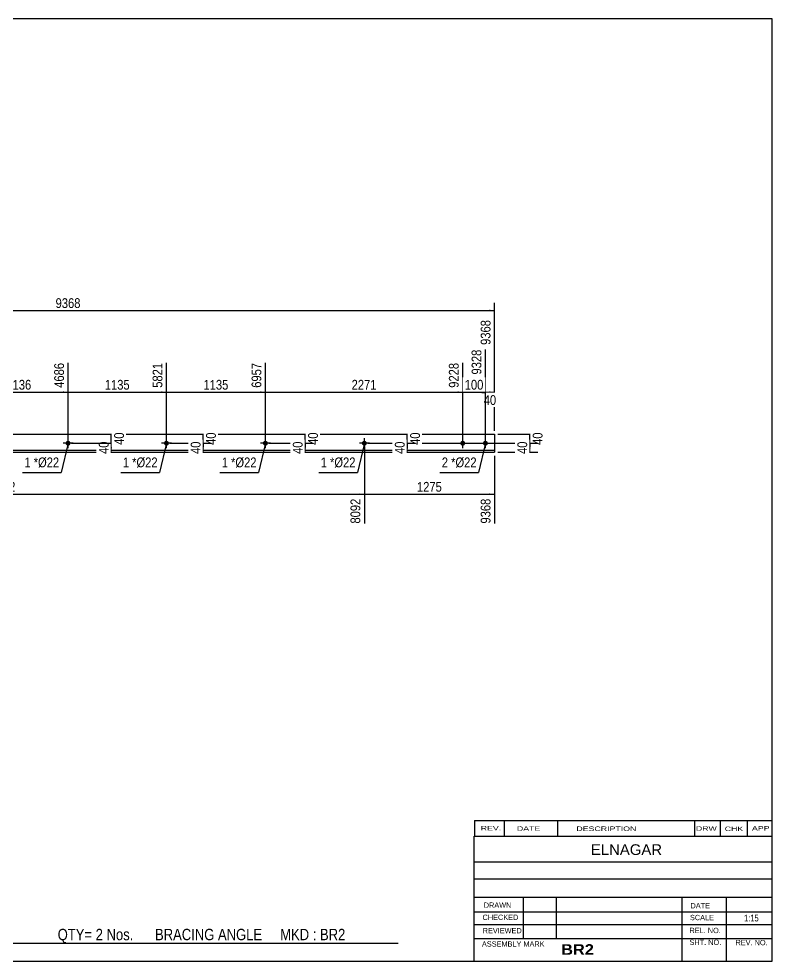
# Model space of a CAD drawing. Header units: millimetres. Extents: x 2 to 405, y 5 to 282.
# Drawn here: x 183.6 to 405, y 5 to 282 of the extents above; entities that cross this region are included whole.
import ezdxf

# ---------------------------------------------------------------- set-up
doc = ezdxf.new("R2010")
doc.units = ezdxf.units.MM
doc.styles.add('Arial', font='ARIAL.TTF', dxfattribs={"height": 0.2})
doc.styles.add('Arial Bold', font='ARIALBD.TTF', dxfattribs={"height": 0.2})
doc.styles.add('Arial Narrow', font='ARIALN.TTF', dxfattribs={"height": 0.2})

# ---------------------------------------------------------------- blocks, each defined once
blk = doc.blocks.new('Unknown-629093396-2033')
at = {"color": 5, "linetype": 'Continuous'}
for p, q in [((405, 282), (5, 282)), ((5, 282), (5, 5)), ((405, 5), (405, 282)), ((5, 5), (405, 5))]:
    blk.add_line(p, q, dxfattribs=at)
at = {"color": 174, "linetype": 'Continuous', "style": 'Arial'}
blk.add_text('Tekla structures', height=1.9102, rotation=90, dxfattribs=at).set_placement((4.5, 5.5))
blk = doc.blocks.new('Part-629093396-1275 - 1228')
at = {"color": 2, "linetype": 'Continuous'}
for p, q in [((72.75, 159.92), (72.75, 154.58)), ((72.75, 159.92), (96.42, 159.92)), ((96.52, 159.92), (125.49, 159.92)), ((125.59, 159.92), (154.57, 159.92)), ((154.67, 159.92), (183.64, 159.92)), ((183.74, 159.92), (212.41, 159.92)), ((212.51, 159.92), (241.49, 159.92)), ((241.59, 159.92), (270.56, 159.92)), ((270.66, 159.92), (299.64, 159.92)), ((299.74, 159.92), (323.41, 159.92)), ((323.41, 159.92), (323.41, 154.58)), ((96.42, 155.12), (72.75, 155.12)), ((72.75, 154.58), (96.42, 154.58)), ((125.49, 155.12), (96.52, 155.12)), ((96.52, 154.58), (125.49, 154.58)), ((154.57, 155.12), (125.59, 155.12)), ((125.59, 154.58), (154.57, 154.58)), ((183.64, 155.12), (154.67, 155.12)), ((154.67, 154.58), (183.64, 154.58)), ((212.41, 155.12), (183.74, 155.12)), ((183.74, 154.58), (212.41, 154.58)), ((241.49, 155.12), (212.51, 155.12)), ((212.51, 154.58), (241.49, 154.58)), ((270.56, 155.12), (241.59, 155.12)), ((241.59, 154.58), (270.56, 154.58)), ((299.64, 155.12), (270.66, 155.12)), ((270.66, 154.58), (299.64, 154.58)), ((323.41, 155.12), (299.74, 155.12)), ((299.74, 154.58), (323.41, 154.58))]:
    blk.add_line(p, q, dxfattribs=at)
blk = doc.blocks.new('Bolt-629093396-1277 - 1228')
at = {"linetype": 'Continuous'}
for points in [[(314.07, 157.98, -1), (314.07, 156.52, -1)], [(320.74, 157.98, -1), (320.74, 156.52, -1)]]:
    blk.add_hatch(color=3, dxfattribs=at).paths.add_polyline_path(points)
at = {"color": 3, "linetype": 'Continuous'}
for p, q in [((314.07, 155.78), (314.07, 158.72)), ((320.74, 155.78), (320.74, 158.72)), ((312.61, 157.25), (315.54, 157.25)), ((319.27, 157.25), (322.21, 157.25))]:
    blk.add_line(p, q, dxfattribs=at)
blk = doc.blocks.new('Bolt-629093396-1278 - 1228')
at = {"linetype": 'Continuous'}
blk.add_hatch(color=3, dxfattribs=at).paths.add_polyline_path([(198.08, 156.52, -1), (198.08, 157.98, -1)])
at = {"color": 3, "linetype": 'Continuous'}
for p, q in [((198.08, 155.78), (198.08, 158.72)), ((199.54, 157.25), (196.61, 157.25))]:
    blk.add_line(p, q, dxfattribs=at)
blk = doc.blocks.new('Bolt-629093396-1282 - 1228')
at = {"linetype": 'Continuous'}
blk.add_hatch(color=3, dxfattribs=at).paths.add_polyline_path([(226.27, 157.25, -1), (227.73, 157.25, -1)])
at = {"color": 3, "linetype": 'Continuous'}
for p, q in [((227, 155.78), (227, 158.72)), ((228.47, 157.25), (225.53, 157.25))]:
    blk.add_line(p, q, dxfattribs=at)
blk = doc.blocks.new('Bolt-629093396-1283 - 1228')
at = {"linetype": 'Continuous'}
blk.add_hatch(color=3, dxfattribs=at).paths.add_polyline_path([(255.34, 157.25, -1), (256.81, 157.25, -1)])
at = {"color": 3, "linetype": 'Continuous'}
for p, q in [((256.08, 155.78), (256.08, 158.72)), ((257.54, 157.25), (254.61, 157.25))]:
    blk.add_line(p, q, dxfattribs=at)
blk = doc.blocks.new('Bolt-629093396-1284 - 1228')
at = {"linetype": 'Continuous'}
blk.add_hatch(color=3, dxfattribs=at).paths.add_polyline_path([(284.42, 157.25, -1), (285.89, 157.25, -1)])
at = {"color": 3, "linetype": 'Continuous'}
for p, q in [((285.15, 155.78), (285.15, 158.72)), ((286.62, 157.25), (283.69, 157.25))]:
    blk.add_line(p, q, dxfattribs=at)
blk = doc.blocks.new('StraightDimension-629093396-1334 - 1228')
at = {"linetype": 'Continuous'}
for points in [[(210.5, 155.75), (210.75, 157.25), (211, 155.75)], [(211, 156.08), (210.75, 154.58), (210.5, 156.08)]]:
    blk.add_hatch(color=7, dxfattribs=at).paths.add_polyline_path(points)
at = {"color": 7, "linetype": 'Continuous'}
for p, q in [((199.08, 157.25), (213.15, 157.25)), ((210.75, 154.58), (210.75, 157.25)), ((199.08, 154.58), (213.15, 154.58))]:
    blk.add_line(p, q, dxfattribs=at)
at = {"color": 0}
blk.add_wipeout([(210.6, 158.34), (206.4, 158.34), (206.4, 153.49), (210.6, 153.49)], dxfattribs=at)
at = {"color": 3, "style": 'Arial Narrow'}
blk.add_text('40', height=2.863, rotation=90.0002, dxfattribs=at).set_placement((210, 154.09))
blk = doc.blocks.new('StraightDimension-629093396-1375 - 1228')
at = {"linetype": 'Continuous'}
blk.add_hatch(color=7, dxfattribs=at).paths.add_polyline_path([(312.57, 172.5), (314.07, 172.25), (312.57, 172)])
at = {"color": 7, "linetype": 'Continuous'}
for p, q in [((256.08, 158.25), (256.08, 180.86)), ((314.07, 158.25), (314.07, 180.86)), ((256.08, 172.25), (314.07, 172.25))]:
    blk.add_line(p, q, dxfattribs=at)
at = {"color": 0, "linetype": 'Continuous'}
blk.add_wipeout([(313.47, 181.46), (309.27, 181.46), (309.27, 172.95), (313.47, 172.95)], dxfattribs=at)
at = {"color": 0}
blk.add_wipeout([(289.33, 172.4), (289.33, 176.6), (280.82, 176.6), (280.82, 172.4)], dxfattribs=at)
at = {"color": 3, "linetype": 'Continuous', "style": 'Arial Narrow'}
blk.add_text('9228', height=2.863, rotation=90.0002, dxfattribs=at).set_placement((312.87, 173.55))
at = {"color": 3, "style": 'Arial Narrow'}
blk.add_text('2271', height=2.863, dxfattribs=at).set_placement((281.42, 173))
blk = doc.blocks.new('StraightDimension-629093396-1376 - 1228')
at = {"linetype": 'Continuous'}
blk.add_hatch(color=7, dxfattribs=at).paths.add_polyline_path([(254.58, 172.5), (256.08, 172.25), (254.58, 172)])
at = {"color": 7, "linetype": 'Continuous'}
for p, q in [((227, 158.25), (227, 180.86)), ((256.08, 158.25), (256.08, 180.86)), ((227, 172.25), (256.08, 172.25))]:
    blk.add_line(p, q, dxfattribs=at)
at = {"color": 0, "linetype": 'Continuous'}
blk.add_wipeout([(255.48, 181.46), (251.28, 181.46), (251.28, 172.95), (255.48, 172.95)], dxfattribs=at)
at = {"color": 0}
blk.add_wipeout([(245.79, 172.4), (245.79, 176.6), (237.28, 176.6), (237.28, 172.4)], dxfattribs=at)
at = {"color": 3, "linetype": 'Continuous', "style": 'Arial Narrow'}
blk.add_text('6957', height=2.863, rotation=90.0002, dxfattribs=at).set_placement((254.88, 173.55))
at = {"color": 3, "style": 'Arial Narrow'}
blk.add_text('1135', height=2.863, dxfattribs=at).set_placement((237.88, 173))
blk = doc.blocks.new('StraightDimension-629093396-1377 - 1228')
at = {"linetype": 'Continuous'}
blk.add_hatch(color=7, dxfattribs=at).paths.add_polyline_path([(225.5, 172.5), (227, 172.25), (225.5, 172)])
at = {"color": 7, "linetype": 'Continuous'}
for p, q in [((198.08, 158.25), (198.08, 180.86)), ((227, 158.25), (227, 180.86)), ((198.08, 172.25), (227, 172.25))]:
    blk.add_line(p, q, dxfattribs=at)
at = {"color": 0, "linetype": 'Continuous'}
blk.add_wipeout([(226.4, 181.46), (222.2, 181.46), (222.2, 172.95), (226.4, 172.95)], dxfattribs=at)
at = {"color": 0}
blk.add_wipeout([(216.8, 172.4), (216.8, 176.6), (208.28, 176.6), (208.28, 172.4)], dxfattribs=at)
at = {"color": 3, "linetype": 'Continuous', "style": 'Arial Narrow'}
blk.add_text('5821', height=2.863, rotation=90.0002, dxfattribs=at).set_placement((225.8, 173.55))
at = {"color": 3, "style": 'Arial Narrow'}
blk.add_text('1135', height=2.863, dxfattribs=at).set_placement((208.88, 173))
blk = doc.blocks.new('StraightDimension-629093396-1378 - 1228')
at = {"linetype": 'Continuous'}
blk.add_hatch(color=7, dxfattribs=at).paths.add_polyline_path([(196.58, 172.5), (198.08, 172.25), (196.58, 172)])
at = {"color": 7, "linetype": 'Continuous'}
for p, q in [((169.16, 158.25), (169.16, 180.86)), ((198.08, 158.25), (198.08, 180.86)), ((169.16, 172.25), (198.08, 172.25))]:
    blk.add_line(p, q, dxfattribs=at)
at = {"color": 0, "linetype": 'Continuous'}
blk.add_wipeout([(197.48, 181.46), (193.28, 181.46), (193.28, 172.95), (197.48, 172.95)], dxfattribs=at)
at = {"color": 0}
blk.add_wipeout([(187.87, 172.4), (187.87, 176.6), (179.36, 176.6), (179.36, 172.4)], dxfattribs=at)
at = {"color": 3, "linetype": 'Continuous', "style": 'Arial Narrow'}
blk.add_text('4686', height=2.863, rotation=90.0002, dxfattribs=at).set_placement((196.88, 173.55))
at = {"color": 3, "style": 'Arial Narrow'}
blk.add_text('1136', height=2.863, dxfattribs=at).set_placement((179.96, 173))
blk = doc.blocks.new('StraightDimension-629093396-1317 - 1228')
at = {"linetype": 'Continuous'}
for points in [[(267.5, 158.42), (267.75, 159.92), (268, 158.42)], [(268, 158.75), (267.75, 157.25), (267.5, 158.75)]]:
    blk.add_hatch(color=7, dxfattribs=at).paths.add_polyline_path(points)
at = {"color": 7, "linetype": 'Continuous'}
for p, q in [((257.08, 159.92), (270, 159.92)), ((267.75, 157.25), (267.75, 159.92)), ((257.08, 157.25), (270, 157.25))]:
    blk.add_line(p, q, dxfattribs=at)
at = {"color": 0}
blk.add_wipeout([(272.1, 161.01), (267.9, 161.01), (267.9, 156.16), (272.1, 156.16)], dxfattribs=at)
at = {"color": 3, "style": 'Arial Narrow'}
blk.add_text('40', height=2.863, rotation=90.0002, dxfattribs=at).set_placement((271.5, 156.76))
blk = doc.blocks.new('StraightDimension-629093396-1318 - 1228')
at = {"linetype": 'Continuous'}
for points in [[(267.5, 155.75), (267.75, 157.25), (268, 155.75)], [(268, 156.08), (267.75, 154.58), (267.5, 156.08)]]:
    blk.add_hatch(color=7, dxfattribs=at).paths.add_polyline_path(points)
at = {"color": 7, "linetype": 'Continuous'}
for p, q in [((257.08, 157.25), (270.15, 157.25)), ((267.75, 154.58), (267.75, 157.25)), ((257.08, 154.58), (270.15, 154.58))]:
    blk.add_line(p, q, dxfattribs=at)
at = {"color": 0}
blk.add_wipeout([(267.6, 158.34), (263.4, 158.34), (263.4, 153.49), (267.6, 153.49)], dxfattribs=at)
at = {"color": 3, "style": 'Arial Narrow'}
blk.add_text('40', height=2.863, rotation=90.0002, dxfattribs=at).set_placement((267, 154.09))
blk = doc.blocks.new('StraightDimension-629093396-1298 - 1228')
at = {"linetype": 'Continuous'}
for points in [[(333.5, 158.42), (333.75, 159.92), (334, 158.42)], [(334, 158.75), (333.75, 157.25), (333.5, 158.75)]]:
    blk.add_hatch(color=7, dxfattribs=at).paths.add_polyline_path(points)
at = {"color": 7, "linetype": 'Continuous'}
for p, q in [((324.41, 159.92), (336, 159.92)), ((333.75, 157.25), (333.75, 159.92)), ((286.15, 157.25), (336, 157.25))]:
    blk.add_line(p, q, dxfattribs=at)
at = {"color": 0}
blk.add_wipeout([(338.1, 161.01), (333.9, 161.01), (333.9, 156.16), (338.1, 156.16)], dxfattribs=at)
at = {"color": 3, "style": 'Arial Narrow'}
blk.add_text('40', height=2.863, rotation=90.0002, dxfattribs=at).set_placement((337.5, 156.76))
blk = doc.blocks.new('StraightDimension-629093396-1427 - 1228')
at = {"linetype": 'Continuous'}
for points in [[(74.25, 196), (72.75, 196.25), (74.25, 196.5)], [(321.91, 196.5), (323.41, 196.25), (321.91, 196)]]:
    blk.add_hatch(color=7, dxfattribs=at).paths.add_polyline_path(points)
at = {"color": 7, "linetype": 'Continuous'}
for p, q in [((72.75, 160.92), (72.75, 198.5)), ((323.41, 160.92), (323.41, 198.5)), ((72.75, 196.25), (323.41, 196.25))]:
    blk.add_line(p, q, dxfattribs=at)
at = {"color": 0}
blk.add_wipeout([(202.33, 196.4), (202.33, 200.6), (193.82, 200.6), (193.82, 196.4)], dxfattribs=at)
at = {"color": 3, "style": 'Arial Narrow'}
blk.add_text('9368', height=2.863, dxfattribs=at).set_placement((194.42, 197))
blk = doc.blocks.new('StraightDimension-629093396-1299 - 1228')
at = {"linetype": 'Continuous'}
for points in [[(333.5, 155.75), (333.75, 157.25), (334, 155.75)], [(334, 156.08), (333.75, 154.58), (333.5, 156.08)]]:
    blk.add_hatch(color=7, dxfattribs=at).paths.add_polyline_path(points)
at = {"color": 7, "linetype": 'Continuous'}
for p, q in [((286.15, 157.25), (336.15, 157.25)), ((333.75, 154.58), (333.75, 157.25)), ((324.41, 154.58), (336.15, 154.58))]:
    blk.add_line(p, q, dxfattribs=at)
at = {"color": 0}
blk.add_wipeout([(333.6, 158.34), (329.4, 158.34), (329.4, 153.49), (333.6, 153.49)], dxfattribs=at)
at = {"color": 3, "style": 'Arial Narrow'}
blk.add_text('40', height=2.863, rotation=90.0002, dxfattribs=at).set_placement((333, 154.09))
blk = doc.blocks.new('StraightDimension-629093396-1373 - 1228')
at = {"linetype": 'Continuous'}
blk.add_hatch(color=7, dxfattribs=at).paths.add_polyline_path([(321.91, 172.5), (323.41, 172.25), (321.91, 172)])
at = {"color": 7, "linetype": 'Continuous'}
for p, q in [((323.41, 160.92), (323.41, 193.46)), ((320.74, 158.25), (320.74, 184.76)), ((320.74, 172.25), (323.41, 172.25))]:
    blk.add_line(p, q, dxfattribs=at)
at = {"color": 0, "linetype": 'Continuous'}
blk.add_wipeout([(322.81, 194.06), (318.61, 194.06), (318.61, 185.55), (322.81, 185.55)], dxfattribs=at)
at = {"color": 0}
blk.add_wipeout([(324.5, 167.9), (324.5, 172.1), (319.64, 172.1), (319.64, 167.9)], dxfattribs=at)
at = {"color": 3, "linetype": 'Continuous', "style": 'Arial Narrow'}
blk.add_text('9368', height=2.863, rotation=90.0002, dxfattribs=at).set_placement((322.21, 186.15))
at = {"color": 3, "style": 'Arial Narrow'}
blk.add_text('40', height=2.863, dxfattribs=at).set_placement((320.24, 168.5))
blk = doc.blocks.new('StraightDimension-629093396-1309 - 1228')
at = {"linetype": 'Continuous'}
for points in [[(297.5, 158.42), (297.75, 159.92), (298, 158.42)], [(298, 158.75), (297.75, 157.25), (297.5, 158.75)]]:
    blk.add_hatch(color=7, dxfattribs=at).paths.add_polyline_path(points)
at = {"color": 7, "linetype": 'Continuous'}
for p, q in [((286.15, 159.92), (300, 159.92)), ((297.75, 157.25), (297.75, 159.92)), ((286.15, 157.25), (300, 157.25))]:
    blk.add_line(p, q, dxfattribs=at)
at = {"color": 0}
blk.add_wipeout([(302.1, 161.01), (297.9, 161.01), (297.9, 156.16), (302.1, 156.16)], dxfattribs=at)
at = {"color": 3, "style": 'Arial Narrow'}
blk.add_text('40', height=2.863, rotation=90.0002, dxfattribs=at).set_placement((301.5, 156.76))
blk = doc.blocks.new('StraightDimension-629093396-1374 - 1228')
at = {"linetype": 'Continuous'}
blk.add_hatch(color=7, dxfattribs=at).paths.add_polyline_path([(319.24, 172.5), (320.74, 172.25), (319.24, 172)])
at = {"color": 7, "linetype": 'Continuous'}
for p, q in [((320.74, 158.25), (320.74, 184.76)), ((314.07, 158.25), (314.07, 180.86)), ((314.07, 172.25), (320.74, 172.25))]:
    blk.add_line(p, q, dxfattribs=at)
at = {"color": 0}
blk.add_wipeout([(320.75, 172.4), (320.75, 176.6), (314.06, 176.6), (314.06, 172.4)], dxfattribs=at)
at = {"color": 0, "linetype": 'Continuous'}
blk.add_wipeout([(320.14, 185.36), (315.94, 185.36), (315.94, 176.85), (320.14, 176.85)], dxfattribs=at)
at = {"color": 3, "linetype": 'Continuous', "style": 'Arial Narrow'}
blk.add_text('9328', height=2.863, rotation=90.0002, dxfattribs=at).set_placement((319.54, 177.45))
at = {"color": 3, "style": 'Arial Narrow'}
blk.add_text('100', height=2.863, dxfattribs=at).set_placement((314.66, 173))
blk = doc.blocks.new('StraightDimension-629093396-1310 - 1228')
at = {"linetype": 'Continuous'}
for points in [[(297.5, 155.75), (297.75, 157.25), (298, 155.75)], [(298, 156.08), (297.75, 154.58), (297.5, 156.08)]]:
    blk.add_hatch(color=7, dxfattribs=at).paths.add_polyline_path(points)
at = {"color": 7, "linetype": 'Continuous'}
for p, q in [((286.15, 157.25), (300.15, 157.25)), ((297.75, 154.58), (297.75, 157.25)), ((286.15, 154.58), (300.15, 154.58))]:
    blk.add_line(p, q, dxfattribs=at)
at = {"color": 0}
blk.add_wipeout([(297.6, 158.34), (293.4, 158.34), (293.4, 153.49), (297.6, 153.49)], dxfattribs=at)
at = {"color": 3, "style": 'Arial Narrow'}
blk.add_text('40', height=2.863, rotation=90.0002, dxfattribs=at).set_placement((297, 154.09))
blk = doc.blocks.new('StraightDimension-629093396-1325 - 1228')
at = {"linetype": 'Continuous'}
for points in [[(237.5, 158.42), (237.75, 159.92), (238, 158.42)], [(238, 158.75), (237.75, 157.25), (237.5, 158.75)]]:
    blk.add_hatch(color=7, dxfattribs=at).paths.add_polyline_path(points)
at = {"color": 7, "linetype": 'Continuous'}
for p, q in [((228, 159.92), (240, 159.92)), ((237.75, 157.25), (237.75, 159.92)), ((228, 157.25), (240, 157.25))]:
    blk.add_line(p, q, dxfattribs=at)
at = {"color": 0}
blk.add_wipeout([(242.1, 161.01), (237.9, 161.01), (237.9, 156.16), (242.1, 156.16)], dxfattribs=at)
at = {"color": 3, "style": 'Arial Narrow'}
blk.add_text('40', height=2.863, rotation=90.0002, dxfattribs=at).set_placement((241.5, 156.76))
blk = doc.blocks.new('StraightDimension-629093396-1326 - 1228')
at = {"linetype": 'Continuous'}
for points in [[(237.5, 155.75), (237.75, 157.25), (238, 155.75)], [(238, 156.08), (237.75, 154.58), (237.5, 156.08)]]:
    blk.add_hatch(color=7, dxfattribs=at).paths.add_polyline_path(points)
at = {"color": 7, "linetype": 'Continuous'}
for p, q in [((228, 157.25), (240.15, 157.25)), ((237.75, 154.58), (237.75, 157.25)), ((228, 154.58), (240.15, 154.58))]:
    blk.add_line(p, q, dxfattribs=at)
at = {"color": 0}
blk.add_wipeout([(237.6, 158.34), (233.4, 158.34), (233.4, 153.49), (237.6, 153.49)], dxfattribs=at)
at = {"color": 3, "style": 'Arial Narrow'}
blk.add_text('40', height=2.863, rotation=90.0002, dxfattribs=at).set_placement((237, 154.09))
blk = doc.blocks.new('StraightDimension-629093396-1333 - 1228')
at = {"linetype": 'Continuous'}
for points in [[(210.5, 158.42), (210.75, 159.92), (211, 158.42)], [(211, 158.75), (210.75, 157.25), (210.5, 158.75)]]:
    blk.add_hatch(color=7, dxfattribs=at).paths.add_polyline_path(points)
at = {"color": 7, "linetype": 'Continuous'}
for p, q in [((199.08, 159.92), (213, 159.92)), ((210.75, 157.25), (210.75, 159.92)), ((199.08, 157.25), (213, 157.25))]:
    blk.add_line(p, q, dxfattribs=at)
at = {"color": 0}
blk.add_wipeout([(215.1, 161.01), (210.9, 161.01), (210.9, 156.16), (215.1, 156.16)], dxfattribs=at)
at = {"color": 3, "style": 'Arial Narrow'}
blk.add_text('40', height=2.863, rotation=90.0002, dxfattribs=at).set_placement((214.5, 156.76))
blk = doc.blocks.new('StraightDimension-629093396-1417 - 1228')
at = {"linetype": 'Continuous'}
blk.add_hatch(color=7, dxfattribs=at).paths.add_polyline_path([(321.91, 142.5), (323.41, 142.25), (321.91, 142)])
at = {"color": 7, "linetype": 'Continuous'}
for p, q in [((285.15, 156.25), (285.15, 133.64)), ((323.41, 153.58), (323.41, 133.64)), ((285.15, 142.25), (323.41, 142.25))]:
    blk.add_line(p, q, dxfattribs=at)
at = {"color": 0}
blk.add_wipeout([(308.54, 142.4), (308.54, 146.6), (300.02, 146.6), (300.02, 142.4)], dxfattribs=at)
at = {"color": 0, "linetype": 'Continuous'}
blk.add_wipeout([(322.81, 141.55), (318.61, 141.55), (318.61, 133.04), (322.81, 133.04)], dxfattribs=at)
at = {"color": 3, "style": 'Arial Narrow'}
blk.add_text('1275', height=2.863, dxfattribs=at).set_placement((300.62, 143))
at = {"color": 3, "linetype": 'Continuous', "style": 'Arial Narrow'}
blk.add_text('9368', height=2.863, rotation=90.0002, dxfattribs=at).set_placement((322.21, 133.64))
blk = doc.blocks.new('StraightDimension-629093396-1418 - 1228')
at = {"linetype": 'Continuous'}
blk.add_hatch(color=7, dxfattribs=at).paths.add_polyline_path([(283.65, 142.5), (285.15, 142.25), (283.65, 142)])
at = {"color": 7, "linetype": 'Continuous'}
for p, q in [((285.15, 156.25), (285.15, 133.64)), ((72.75, 153.58), (72.75, 139.12)), ((72.75, 142.25), (285.15, 142.25))]:
    blk.add_line(p, q, dxfattribs=at)
at = {"color": 0}
blk.add_wipeout([(183.21, 142.4), (183.21, 146.6), (174.69, 146.6), (174.69, 142.4)], dxfattribs=at)
at = {"color": 0, "linetype": 'Continuous'}
for points in [[(72.15, 141.55), (67.95, 141.55), (67.95, 138.52), (72.15, 138.52)], [(284.55, 141.55), (280.35, 141.55), (280.35, 133.04), (284.55, 133.04)]]:
    blk.add_wipeout(points, dxfattribs=at)
at = {"color": 3, "style": 'Arial Narrow'}
blk.add_text('8092', height=2.863, dxfattribs=at).set_placement((175.29, 143))
at = {"color": 3, "linetype": 'Continuous', "style": 'Arial Narrow'}
for s, height, p in [('0', 2.86, (71.55, 139.12)), ('8092', 2.863, (283.95, 133.64))]:
    blk.add_text(s, height=height, rotation=90.0002, dxfattribs=at).set_placement(p)
blk = doc.blocks.new('CBS_CALLOFF-629093396-2463')
at = {"color": 7, "linetype": 'Continuous'}
blk.add_line((178.88, 10.27), (295.11, 10.25), dxfattribs=at)
at = {"color": 3, "linetype": 'Continuous', "style": 'Arial Narrow'}
blk.add_text('QTY= 2 Nos.      BRACING ANGLE     MKD : BR2', height=3.3405, dxfattribs=at).set_placement((195.03, 11.16))
blk = doc.blocks.new('CBS_NAME_BLOG-629093396-2464')
at = {"color": 7, "linetype": 'Continuous'}
for p, q in [((317.41, 41.75), (404.93, 41.75)), ((317.41, 5.04), (317.41, 41.75)), ((317.41, 34.21), (404.93, 34.21)), ((317.48, 29.16), (405, 29.16)), ((317.41, 23.79), (404.93, 23.79)), ((331.93, 11.68), (331.93, 23.78)), ((341.62, 11.71), (341.62, 23.78)), ((378.53, 5.04), (378.53, 23.77)), ((391.58, 5.04), (391.58, 23.78)), ((317.42, 19.49), (405, 19.51)), ((317.41, 15.74), (404.93, 15.74)), ((317.41, 11.7), (404.93, 11.7)), ((317.41, 5), (405, 5))]:
    blk.add_line(p, q, dxfattribs=at)
at = {"color": 3, "linetype": 'Continuous', "style": 'Arial'}
blk.add_text('ELNAGAR', height=3.133, dxfattribs=at).set_placement((351.73, 36.22))
at = {"color": 3, "linetype": 'Continuous'}
for s, height, style, width, p in [('DRAWN', 1.566, 'Arial', 0.9, (320.24, 20.68)), ('DATE', 1.566, 'Arial', 0.9, (381, 20.52)), ('CHECKED', 1.566, 'Arial', 0.9, (319.89, 17.11)), ('SCALE', 1.566, 'Arial', 0.9, (380.85, 17.04)), ('1:15', 1.957, 'Arial Narrow', 0.9, (396.74, 16.68)), ('REVIEWED', 1.566, 'Arial', 0.9, (319.93, 13.19)), ('REL. NO.', 1.566, 'Arial', 0.9, (380.71, 13.24)), ('SHT. NO.', 1.566, 'Arial', 0.9, (380.71, 9.77)), ('REV. NO.', 1.566, 'Arial', 0.9, (394.23, 9.68)), ('ASSEMBLY MARK', 1.5663, 'Arial', 0.9, (319.71, 9.26)), ('BR2', 3.131, 'Arial Bold', 1.1, (342.99, 6.86))]:
    blk.add_text(s, height=height, dxfattribs=dict(at, style=style, width=width)).set_placement(p)
blk = doc.blocks.new('CBS_REVISION-629093396-2465')
at = {"color": 7, "linetype": 'Continuous'}
for p, q in [((317.49, 46.38), (404.99, 46.38)), ((317.49, 46.38), (317.49, 41.75)), ((326.29, 46.38), (326.29, 41.75)), ((341.88, 46.38), (341.88, 41.81)), ((382.14, 46.38), (382.14, 41.75)), ((389.68, 46.38), (389.68, 41.75)), ((397.63, 46.38), (397.63, 41.75)), ((317.49, 41.75), (404.99, 41.75))]:
    blk.add_line(p, q, dxfattribs=at)
at = {"color": 7, "style": 'Arial Narrow', "width": 1.7}
for s, height, p in [('REV.', 1.326, (319.35, 43.43)), ('DATE', 1.326, (329.98, 43.31)), ('DESCRIPTION', 1.3257, (347.46, 43.26)), ('DRW', 1.326, (382.57, 43.32)), ('CHK', 1.326, (391.06, 43.23)), ('APP', 1.326, (399.06, 43.38))]:
    blk.add_text(s, height=height, dxfattribs=at).set_placement(p)
blk = doc.blocks.new('Mark-629093396-1440 - 1228')
at = {"color": 7, "linetype": 'Continuous'}
blk.add_line((307.32, 148.69), (318.74, 148.69), dxfattribs=at)
at = {"color": 0}
blk.add_wipeout([(309.75, 150.19), (309.75, 153.19), (307.92, 153.19), (307.92, 150.19)], dxfattribs=at)
blk.add_wipeout([(309.75, 150.19), (309.75, 153.19), (307.92, 153.19), (307.92, 150.19)], dxfattribs=at)
blk.add_wipeout([(311.93, 150.19), (311.93, 153.19), (310.65, 153.19), (310.65, 150.19)], dxfattribs=at)
blk.add_wipeout([(311.93, 150.19), (311.93, 153.19), (310.65, 153.19), (310.65, 150.19)], dxfattribs=at)
at = {"color": 3, "style": 'Arial Narrow'}
blk.add_text('2', height=2.86, dxfattribs=at).set_placement((307.92, 150.19))
at = {"color": 0}
blk.add_wipeout([(318.14, 150.19), (318.14, 153.19), (311.93, 153.19), (311.93, 150.19)], dxfattribs=at)
blk.add_wipeout([(318.14, 150.19), (318.14, 153.19), (311.93, 153.19), (311.93, 150.19)], dxfattribs=at)
at = {"color": 7, "linetype": 'Continuous'}
blk.add_line((320.74, 157.25), (318.74, 148.69), dxfattribs=at)
at = {"color": 3, "style": 'Arial Narrow'}
for s, height, p in [('*', 2.86, (310.65, 150.19)), ('Ø22', 2.863, (311.93, 150.19))]:
    blk.add_text(s, height=height, dxfattribs=at).set_placement(p)
blk = doc.blocks.new('Mark-629093396-1441 - 1228')
at = {"color": 7, "linetype": 'Continuous'}
blk.add_line((184.66, 148.69), (196.08, 148.69), dxfattribs=at)
at = {"color": 0}
blk.add_wipeout([(187.09, 150.19), (187.09, 153.19), (185.26, 153.19), (185.26, 150.19)], dxfattribs=at)
blk.add_wipeout([(187.09, 150.19), (187.09, 153.19), (185.26, 153.19), (185.26, 150.19)], dxfattribs=at)
blk.add_wipeout([(189.26, 150.19), (189.26, 153.19), (187.99, 153.19), (187.99, 150.19)], dxfattribs=at)
blk.add_wipeout([(189.26, 150.19), (189.26, 153.19), (187.99, 153.19), (187.99, 150.19)], dxfattribs=at)
at = {"color": 3, "style": 'Arial Narrow'}
blk.add_text('1', height=2.86, dxfattribs=at).set_placement((185.26, 150.19))
at = {"color": 0}
blk.add_wipeout([(195.48, 150.19), (195.48, 153.19), (189.26, 153.19), (189.26, 150.19)], dxfattribs=at)
blk.add_wipeout([(195.48, 150.19), (195.48, 153.19), (189.26, 153.19), (189.26, 150.19)], dxfattribs=at)
at = {"color": 7, "linetype": 'Continuous'}
blk.add_line((198.08, 157.25), (196.08, 148.69), dxfattribs=at)
at = {"color": 3, "style": 'Arial Narrow'}
for s, height, p in [('*', 2.86, (187.99, 150.19)), ('Ø22', 2.863, (189.26, 150.19))]:
    blk.add_text(s, height=height, dxfattribs=at).set_placement(p)
blk = doc.blocks.new('Mark-629093396-1445 - 1228')
at = {"color": 7, "linetype": 'Continuous'}
blk.add_line((213.58, 148.69), (225, 148.69), dxfattribs=at)
at = {"color": 0}
blk.add_wipeout([(216.01, 150.19), (216.01, 153.19), (214.18, 153.19), (214.18, 150.19)], dxfattribs=at)
blk.add_wipeout([(216.01, 150.19), (216.01, 153.19), (214.18, 153.19), (214.18, 150.19)], dxfattribs=at)
blk.add_wipeout([(218.19, 150.19), (218.19, 153.19), (216.91, 153.19), (216.91, 150.19)], dxfattribs=at)
blk.add_wipeout([(218.19, 150.19), (218.19, 153.19), (216.91, 153.19), (216.91, 150.19)], dxfattribs=at)
at = {"color": 3, "style": 'Arial Narrow'}
blk.add_text('1', height=2.86, dxfattribs=at).set_placement((214.18, 150.19))
at = {"color": 0}
blk.add_wipeout([(224.4, 150.19), (224.4, 153.19), (218.19, 153.19), (218.19, 150.19)], dxfattribs=at)
blk.add_wipeout([(224.4, 150.19), (224.4, 153.19), (218.19, 153.19), (218.19, 150.19)], dxfattribs=at)
at = {"color": 7, "linetype": 'Continuous'}
blk.add_line((227, 157.25), (225, 148.69), dxfattribs=at)
at = {"color": 3, "style": 'Arial Narrow'}
for s, height, p in [('*', 2.86, (216.91, 150.19)), ('Ø22', 2.863, (218.19, 150.19))]:
    blk.add_text(s, height=height, dxfattribs=at).set_placement(p)
blk = doc.blocks.new('Mark-629093396-1446 - 1228')
at = {"color": 7, "linetype": 'Continuous'}
blk.add_line((242.66, 148.69), (254.08, 148.69), dxfattribs=at)
at = {"color": 0}
blk.add_wipeout([(245.08, 150.19), (245.08, 153.19), (243.26, 153.19), (243.26, 150.19)], dxfattribs=at)
blk.add_wipeout([(245.08, 150.19), (245.08, 153.19), (243.26, 153.19), (243.26, 150.19)], dxfattribs=at)
blk.add_wipeout([(247.26, 150.19), (247.26, 153.19), (245.98, 153.19), (245.98, 150.19)], dxfattribs=at)
blk.add_wipeout([(247.26, 150.19), (247.26, 153.19), (245.98, 153.19), (245.98, 150.19)], dxfattribs=at)
at = {"color": 3, "style": 'Arial Narrow'}
blk.add_text('1', height=2.86, dxfattribs=at).set_placement((243.26, 150.19))
at = {"color": 0}
blk.add_wipeout([(253.48, 150.19), (253.48, 153.19), (247.26, 153.19), (247.26, 150.19)], dxfattribs=at)
blk.add_wipeout([(253.48, 150.19), (253.48, 153.19), (247.26, 153.19), (247.26, 150.19)], dxfattribs=at)
at = {"color": 7, "linetype": 'Continuous'}
blk.add_line((256.08, 157.25), (254.08, 148.69), dxfattribs=at)
at = {"color": 3, "style": 'Arial Narrow'}
for s, height, p in [('*', 2.86, (245.98, 150.19)), ('Ø22', 2.863, (247.26, 150.19))]:
    blk.add_text(s, height=height, dxfattribs=at).set_placement(p)
blk = doc.blocks.new('Mark-629093396-1447 - 1228')
at = {"color": 7, "linetype": 'Continuous'}
blk.add_line((271.73, 148.69), (283.15, 148.69), dxfattribs=at)
at = {"color": 0}
blk.add_wipeout([(274.16, 150.19), (274.16, 153.19), (272.33, 153.19), (272.33, 150.19)], dxfattribs=at)
blk.add_wipeout([(274.16, 150.19), (274.16, 153.19), (272.33, 153.19), (272.33, 150.19)], dxfattribs=at)
blk.add_wipeout([(276.34, 150.19), (276.34, 153.19), (275.06, 153.19), (275.06, 150.19)], dxfattribs=at)
blk.add_wipeout([(276.34, 150.19), (276.34, 153.19), (275.06, 153.19), (275.06, 150.19)], dxfattribs=at)
at = {"color": 3, "style": 'Arial Narrow'}
blk.add_text('1', height=2.86, dxfattribs=at).set_placement((272.33, 150.19))
at = {"color": 0}
blk.add_wipeout([(282.55, 150.19), (282.55, 153.19), (276.34, 153.19), (276.34, 150.19)], dxfattribs=at)
blk.add_wipeout([(282.55, 150.19), (282.55, 153.19), (276.34, 153.19), (276.34, 150.19)], dxfattribs=at)
at = {"color": 7, "linetype": 'Continuous'}
blk.add_line((285.15, 157.25), (283.15, 148.69), dxfattribs=at)
at = {"color": 3, "style": 'Arial Narrow'}
for s, height, p in [('*', 2.86, (275.06, 150.19)), ('Ø22', 2.863, (276.34, 150.19))]:
    blk.add_text(s, height=height, dxfattribs=at).set_placement(p)

msp = doc.modelspace()

# ---------------------------------------------------------------- block references
for name in ['Unknown-629093396-2033', 'Part-629093396-1275 - 1228', 'Bolt-629093396-1278 - 1228', 'Bolt-629093396-1282 - 1228', 'Bolt-629093396-1283 - 1228', 'Bolt-629093396-1284 - 1228', 'Bolt-629093396-1277 - 1228', 'CBS_REVISION-629093396-2465', 'CBS_NAME_BLOG-629093396-2464', 'CBS_CALLOFF-629093396-2463']:
    msp.add_blockref(name, (0, 0))

# ---------------------------------------------------------------- next in the draw order: block references
for name in ['StraightDimension-629093396-1375 - 1228', 'StraightDimension-629093396-1334 - 1228']:
    msp.add_blockref(name, (0, 0))

# ---------------------------------------------------------------- next in the draw order: block references
for name in ['StraightDimension-629093396-1376 - 1228', 'StraightDimension-629093396-1298 - 1228']:
    msp.add_blockref(name, (0, 0))

# ---------------------------------------------------------------- next in the draw order: block references
for name in ['StraightDimension-629093396-1377 - 1228', 'StraightDimension-629093396-1317 - 1228', 'StraightDimension-629093396-1299 - 1228']:
    msp.add_blockref(name, (0, 0))

# ---------------------------------------------------------------- next in the draw order: block references
for name in ['StraightDimension-629093396-1378 - 1228', 'StraightDimension-629093396-1318 - 1228']:
    msp.add_blockref(name, (0, 0))

# ---------------------------------------------------------------- next in the draw order: block references
msp.add_blockref('StraightDimension-629093396-1427 - 1228', (0, 0))

# ---------------------------------------------------------------- next in the draw order: block references
for name in ['StraightDimension-629093396-1373 - 1228', 'StraightDimension-629093396-1333 - 1228', 'StraightDimension-629093396-1325 - 1228', 'StraightDimension-629093396-1309 - 1228']:
    msp.add_blockref(name, (0, 0))

# ---------------------------------------------------------------- next in the draw order: block references
for name in ['StraightDimension-629093396-1374 - 1228', 'StraightDimension-629093396-1326 - 1228', 'StraightDimension-629093396-1310 - 1228']:
    msp.add_blockref(name, (0, 0))

# ---------------------------------------------------------------- next in the draw order: block references
msp.add_blockref('StraightDimension-629093396-1417 - 1228', (0, 0))

# ---------------------------------------------------------------- next in the draw order: block references
for name in ['StraightDimension-629093396-1418 - 1228', 'Mark-629093396-1440 - 1228']:
    msp.add_blockref(name, (0, 0))

# ---------------------------------------------------------------- next in the draw order: block references
for name in ['Mark-629093396-1441 - 1228', 'Mark-629093396-1445 - 1228', 'Mark-629093396-1446 - 1228', 'Mark-629093396-1447 - 1228']:
    msp.add_blockref(name, (0, 0))

doc.saveas('drawing.dxf')
